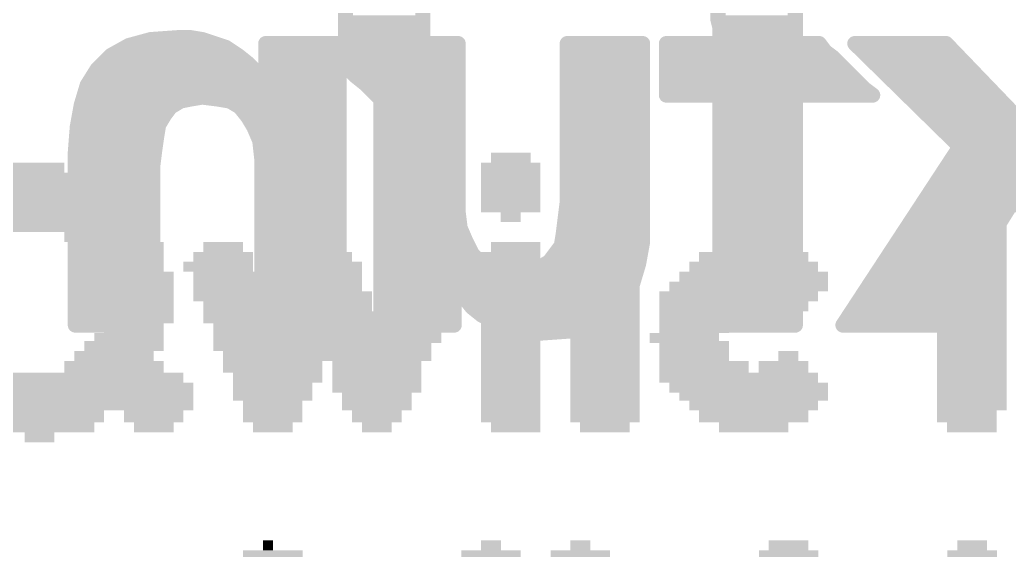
# Model space of a CAD drawing. Extents: x -30.5 to 56.1, y -10.7 to 33.1.
# Drawn here: x 7.059 to 12.047, y 19.362 to 22.038 of the extents above; entities that cross this region are included whole.
import ezdxf

# ---------------------------------------------------------------- set-up
doc = ezdxf.new("R2010")
doc.units = 0
doc.layers.add('21', color=41, linetype='CONTINUOUS')
doc.layers.add('22', color=40, linetype='CONTINUOUS')

# ---------------------------------------------------------------- blocks, each defined once
blk = doc.blocks.new('RECT')
blk.add_solid([(-0.5, -0.5), (0.5, -0.5), (-0.5, 0.5), (0.5, 0.5)])

msp = doc.modelspace()

# ---------------------------------------------------------------- linework, layer by layer
at = {"layer": '21', "const_width": 0.0762}
for points in [[(8.701, 21.805), (8.701, 23.645)], [(9.091, 22.475), (9.091, 21.455)], [(8.701, 22.0218), (9.091, 22.0218)], [(8.701, 21.9456), (9.091, 21.9456)], [(8.701, 21.8694), (9.091, 21.8694)], [(8.751, 21.755), (8.701, 21.805)], [(8.7128, 21.7932), (9.091, 21.7932)], [(8.801, 21.715), (8.751, 21.755)], [(8.7985, 21.717), (9.091, 21.717)], [(8.891, 21.625), (8.801, 21.715)], [(8.8752, 21.6408), (9.091, 21.6408)], [(8.991, 21.545), (8.891, 21.625)], [(8.9665, 21.5646), (9.091, 21.5646)], [(9.041, 21.495), (8.991, 21.545)], [(9.091, 21.455), (9.041, 21.495)], [(9.0493, 21.4884), (9.091, 21.4884)]]:
    msp.add_lwpolyline(points, dxfattribs=at)
at = {"layer": '21', "const_width": 0.0381}
for points in [[(8.701, 22.0409, 1), (8.701, 22.0028)], [(9.091, 22.0028, 1), (9.091, 22.0409)], [(8.701, 21.9647, 1), (8.701, 21.9266)], [(9.091, 21.9266, 1), (9.091, 21.9647)], [(8.701, 21.8885, 1), (8.701, 21.8504)], [(9.091, 21.8504, 1), (9.091, 21.8885)], [(8.7145, 21.8185, 1), (8.6875, 21.7915)], [(8.682, 21.805, 1), (8.7201, 21.805)], [(8.7128, 21.8123, 1), (8.7128, 21.7742)], [(9.091, 21.7742, 1), (9.091, 21.8123)], [(8.7629, 21.7699, 1), (8.7391, 21.7401)], [(8.7375, 21.7415, 1), (8.7645, 21.7685)], [(8.7985, 21.7361, 1), (8.7985, 21.698)], [(8.8145, 21.7285, 1), (8.7875, 21.7015)], [(8.7891, 21.7001, 1), (8.8129, 21.7299)], [(9.091, 21.698, 1), (9.091, 21.7361)], [(8.8752, 21.6599, 1), (8.8752, 21.6218)], [(8.9029, 21.6399, 1), (8.8791, 21.6101)], [(8.8775, 21.6115, 1), (8.9045, 21.6385)], [(9.091, 21.6218, 1), (9.091, 21.6599)], [(8.9665, 21.5837, 1), (8.9665, 21.5456)], [(9.091, 21.5456, 1), (9.091, 21.5837)], [(9.0045, 21.5585, 1), (8.9775, 21.5315)], [(8.9791, 21.5301, 1), (9.0029, 21.5599)], [(9.0529, 21.5099, 1), (9.0291, 21.4801)], [(9.0275, 21.4815, 1), (9.0545, 21.5085)], [(9.0493, 21.5075, 1), (9.0493, 21.4694)], [(9.091, 21.4694, 1), (9.091, 21.5075)], [(9.072, 21.455, 1), (9.1101, 21.455)], [(9.0791, 21.4401, 1), (9.1029, 21.4699)]]:
    msp.add_lwpolyline(points, format="xyb", dxfattribs=at)
at = {"layer": '22', "const_width": 0.0762}
for points in [[(10.969, 21.918), (10.969, 22.118)], [(10.579, 22.078), (10.579, 22.038)], [(10.579, 22.038), (10.589, 21.998)], [(10.5831, 22.0218), (10.969, 22.0218)], [(10.589, 21.998), (10.589, 21.918)], [(7.719, 21.938), (7.609, 21.908)], [(7.859, 21.948), (7.719, 21.938)], [(7.8254, 21.9456), (7.9334, 21.9456)], [(7.919, 21.948), (7.859, 21.948)], [(7.979, 21.938), (7.919, 21.948)], [(8.099, 21.898), (7.979, 21.938)], [(8.669, 21.918), (8.299, 21.918)], [(8.299, 21.918), (8.299, 21.718)], [(8.669, 20.498), (8.669, 21.918)], [(9.269, 21.918), (8.879, 21.918)], [(8.879, 21.918), (8.879, 20.498)], [(9.269, 21.068), (9.269, 21.918)], [(10.199, 21.918), (9.819, 21.918)], [(9.819, 21.918), (9.819, 21.118)], [(10.199, 20.918), (10.199, 21.918)], [(10.589, 21.918), (10.319, 21.918)], [(10.319, 21.918), (10.319, 21.658)], [(10.589, 21.9456), (10.969, 21.9456)], [(11.089, 21.918), (10.969, 21.918)], [(11.119, 21.878), (11.089, 21.918)], [(11.729, 21.918), (11.269, 21.918)], [(11.269, 21.918), (11.799, 21.398)], [(12.219, 21.408), (11.729, 21.918)], [(7.609, 21.908), (7.519, 21.858)], [(7.5395, 21.8694), (8.1419, 21.8694)], [(8.159, 21.858), (8.099, 21.898)], [(8.299, 21.8694), (8.669, 21.8694)], [(8.879, 21.8694), (9.269, 21.8694)], [(9.819, 21.8694), (10.199, 21.8694)], [(10.319, 21.8694), (11.1305, 21.8694)], [(11.159, 21.848), (11.119, 21.878)], [(11.3185, 21.8694), (11.7757, 21.8694)], [(7.519, 21.858), (7.449, 21.788)], [(8.209, 21.818), (8.159, 21.858)], [(8.249, 21.778), (8.209, 21.818)], [(11.319, 21.688), (11.159, 21.848)], [(7.449, 21.788), (7.399, 21.708)], [(7.4542, 21.7932), (8.2338, 21.7932)], [(8.289, 21.718), (8.249, 21.778)], [(8.299, 21.7932), (8.669, 21.7932)], [(8.879, 21.7932), (9.269, 21.7932)], [(9.819, 21.7932), (10.199, 21.7932)], [(10.319, 21.7932), (11.2138, 21.7932)], [(11.3962, 21.7932), (11.8489, 21.7932)], [(7.4046, 21.717), (8.669, 21.717)], [(8.299, 21.718), (8.289, 21.718)], [(8.879, 21.717), (9.269, 21.717)], [(9.819, 21.717), (10.199, 21.717)], [(10.319, 21.717), (11.29, 21.717)], [(11.4739, 21.717), (11.9221, 21.717)], [(7.399, 21.708), (7.369, 21.608)], [(11.359, 21.658), (11.319, 21.688)], [(7.3788, 21.6408), (7.9358, 21.6408)], [(7.819, 21.598), (7.869, 21.628)], [(7.869, 21.628), (7.919, 21.638)], [(7.919, 21.638), (7.979, 21.648)], [(7.979, 21.648), (8.059, 21.638)], [(8.0366, 21.6408), (8.669, 21.6408)], [(8.059, 21.638), (8.119, 21.628)], [(8.119, 21.628), (8.169, 21.598)], [(8.879, 21.6408), (9.269, 21.6408)], [(9.819, 21.6408), (10.199, 21.6408)], [(10.319, 21.658), (10.589, 21.658)], [(10.589, 21.658), (10.589, 20.498)], [(10.589, 21.6408), (10.969, 21.6408)], [(10.969, 21.658), (11.359, 21.658)], [(10.969, 20.498), (10.969, 21.658)], [(11.5515, 21.6408), (11.9953, 21.6408)], [(7.369, 21.608), (7.349, 21.498)], [(7.3611, 21.5646), (7.794, 21.5646)], [(7.789, 21.558), (7.819, 21.598)], [(8.169, 21.598), (8.209, 21.548)], [(8.1957, 21.5646), (8.669, 21.5646)], [(8.879, 21.5646), (9.269, 21.5646)], [(9.819, 21.5646), (10.199, 21.5646)], [(10.589, 21.5646), (10.969, 21.5646)], [(11.6292, 21.5646), (12.0685, 21.5646)], [(7.759, 21.508), (7.789, 21.558)], [(8.209, 21.548), (8.239, 21.498)], [(7.349, 21.498), (7.339, 21.368)], [(7.3483, 21.4884), (7.7557, 21.4884)], [(7.749, 21.448), (7.759, 21.508)], [(8.239, 21.498), (8.269, 21.428)], [(8.2431, 21.4884), (8.669, 21.4884)], [(8.879, 21.4884), (9.269, 21.4884)], [(9.819, 21.4884), (10.199, 21.4884)], [(10.589, 21.4884), (10.969, 21.4884)], [(11.7069, 21.4884), (12.1418, 21.4884)], [(7.3424, 21.4122), (7.7439, 21.4122)], [(7.739, 21.378), (7.749, 21.448)], [(8.269, 21.428), (8.279, 21.338)], [(8.2708, 21.4122), (8.669, 21.4122)], [(8.879, 21.4122), (9.269, 21.4122)], [(9.819, 21.4122), (10.199, 21.4122)], [(10.589, 21.4122), (10.969, 21.4122)], [(11.7845, 21.4122), (12.215, 21.4122)], [(7.339, 21.368), (7.339, 20.498)], [(7.729, 21.298), (7.739, 21.378)], [(11.799, 21.398), (11.209, 20.498)], [(7.339, 21.336), (7.7338, 21.336)], [(8.279, 21.338), (8.279, 20.498)], [(8.279, 21.336), (8.669, 21.336)], [(8.879, 21.336), (9.269, 21.336)], [(9.819, 21.336), (10.199, 21.336)], [(10.589, 21.336), (10.969, 21.336)], [(11.7584, 21.336), (12.609, 21.336)], [(7.729, 20.498), (7.729, 21.298)], [(7.339, 21.2598), (7.729, 21.2598)], [(8.279, 21.2598), (8.669, 21.2598)], [(8.879, 21.2598), (9.269, 21.2598)], [(9.819, 21.2598), (10.199, 21.2598)], [(10.589, 21.2598), (10.969, 21.2598)], [(11.7084, 21.2598), (12.609, 21.2598)], [(7.339, 21.1836), (7.729, 21.1836)], [(8.279, 21.1836), (8.669, 21.1836)], [(8.879, 21.1836), (9.269, 21.1836)], [(9.819, 21.1836), (10.199, 21.1836)], [(10.589, 21.1836), (10.969, 21.1836)], [(11.6585, 21.1836), (12.609, 21.1836)], [(9.819, 21.118), (9.799, 20.958)], [(11.679, 20.498), (12.069, 21.128)], [(12.069, 21.128), (12.219, 20.988)], [(7.339, 21.1074), (7.729, 21.1074)], [(8.279, 21.1074), (8.669, 21.1074)], [(8.879, 21.1074), (9.269, 21.1074)], [(9.279, 20.988), (9.269, 21.068)], [(9.8177, 21.1074), (10.199, 21.1074)], [(10.589, 21.1074), (10.969, 21.1074)], [(11.6085, 21.1074), (12.0562, 21.1074)], [(7.339, 21.0312), (7.729, 21.0312)], [(8.279, 21.0312), (8.669, 21.0312)], [(8.879, 21.0312), (9.2736, 21.0312)], [(9.8082, 21.0312), (10.199, 21.0312)], [(10.589, 21.0312), (10.969, 21.0312)], [(11.5585, 21.0312), (12.0091, 21.0312)], [(9.309, 20.918), (9.279, 20.988)], [(7.339, 20.955), (7.729, 20.955)], [(8.279, 20.955), (8.669, 20.955)], [(8.879, 20.955), (9.2931, 20.955)], [(9.339, 20.858), (9.309, 20.918)], [(9.799, 20.958), (9.789, 20.898)], [(9.7985, 20.955), (10.199, 20.955)], [(10.179, 20.808), (10.199, 20.918)], [(10.589, 20.955), (10.969, 20.955)], [(11.5086, 20.955), (11.9619, 20.955)], [(7.339, 20.8788), (7.729, 20.8788)], [(8.279, 20.8788), (8.669, 20.8788)], [(8.879, 20.8788), (9.3286, 20.8788)], [(9.789, 20.898), (9.729, 20.818)], [(9.7746, 20.8788), (10.1919, 20.8788)], [(10.589, 20.8788), (10.969, 20.8788)], [(11.4586, 20.8788), (11.9147, 20.8788)], [(9.379, 20.818), (9.339, 20.858)], [(9.429, 20.788), (9.379, 20.818)], [(9.729, 20.818), (9.679, 20.788)], [(7.339, 20.8026), (7.729, 20.8026)], [(8.279, 20.8026), (8.669, 20.8026)], [(8.879, 20.8026), (9.4047, 20.8026)], [(9.489, 20.778), (9.429, 20.788)], [(9.569, 20.768), (9.489, 20.778)], [(9.629, 20.778), (9.569, 20.768)], [(9.679, 20.788), (9.629, 20.778)], [(9.7033, 20.8026), (10.1774, 20.8026)], [(10.149, 20.708), (10.179, 20.808)], [(10.589, 20.8026), (10.969, 20.8026)], [(11.4087, 20.8026), (11.8676, 20.8026)], [(7.339, 20.7264), (7.729, 20.7264)], [(8.279, 20.7264), (8.669, 20.7264)], [(8.879, 20.7264), (10.1545, 20.7264)], [(10.589, 20.7264), (10.969, 20.7264)], [(11.3587, 20.7264), (11.8204, 20.7264)], [(9.249, 20.498), (9.249, 20.698)], [(9.249, 20.698), (9.259, 20.698)], [(9.259, 20.698), (9.299, 20.638)], [(10.099, 20.618), (10.149, 20.708)], [(7.339, 20.6502), (7.729, 20.6502)], [(8.279, 20.6502), (8.669, 20.6502)], [(8.879, 20.6502), (9.249, 20.6502)], [(9.2909, 20.6502), (10.1169, 20.6502)], [(9.299, 20.638), (9.339, 20.588)], [(10.029, 20.558), (10.099, 20.618)], [(10.589, 20.6502), (10.969, 20.6502)], [(11.3088, 20.6502), (11.7732, 20.6502)], [(7.339, 20.574), (7.729, 20.574)], [(8.279, 20.574), (8.669, 20.574)], [(8.879, 20.574), (9.249, 20.574)], [(9.339, 20.588), (9.389, 20.548)], [(9.3565, 20.574), (10.0477, 20.574)], [(10.589, 20.574), (10.969, 20.574)], [(11.2588, 20.574), (11.726, 20.574)], [(9.389, 20.548), (9.449, 20.518)], [(9.449, 20.518), (9.499, 20.498)], [(9.939, 20.508), (10.029, 20.558)], [(7.339, 20.498), (7.729, 20.498)], [(8.279, 20.498), (8.669, 20.498)], [(8.879, 20.498), (9.249, 20.498)], [(9.499, 20.498), (9.559, 20.478)], [(9.4996, 20.4978), (9.9109, 20.4978)], [(9.559, 20.478), (9.629, 20.468)], [(9.629, 20.468), (9.689, 20.458)], [(9.689, 20.458), (9.829, 20.468)], [(9.829, 20.468), (9.939, 20.508)], [(10.589, 20.498), (10.969, 20.498)], [(11.209, 20.498), (11.679, 20.498)]]:
    msp.add_lwpolyline(points, dxfattribs=at)
at = {"layer": '22', "const_width": 0.0381}
for points in [[(10.5975, 22.0426, 1), (10.5605, 22.0334)], [(10.56, 22.038, 1), (10.5981, 22.038)], [(10.5831, 22.0409, 1), (10.5831, 22.0028)], [(10.969, 22.0028, 1), (10.969, 22.0409)], [(10.6081, 21.998, 1), (10.57, 21.998)], [(10.5705, 21.9934, 1), (10.6075, 22.0026)], [(7.7176, 21.957, 1), (7.7204, 21.919)], [(7.724, 21.9196, 1), (7.714, 21.9564)], [(7.8254, 21.9647, 1), (7.8254, 21.9266)], [(7.859, 21.9671, 1), (7.859, 21.929)], [(7.8604, 21.929, 1), (7.8576, 21.967)], [(7.9221, 21.9668, 1), (7.9159, 21.9292)], [(7.919, 21.929, 1), (7.919, 21.9671)], [(7.9334, 21.9266, 1), (7.9334, 21.9647)], [(7.985, 21.9561, 1), (7.973, 21.9199)], [(7.9759, 21.9192, 1), (7.9821, 21.9568)], [(8.299, 21.9371, 1), (8.299, 21.899)], [(8.3181, 21.918, 1), (8.28, 21.918)], [(8.6881, 21.918, 1), (8.65, 21.918)], [(8.669, 21.899, 1), (8.669, 21.9371)], [(8.898, 21.918, 1), (8.8599, 21.918)], [(8.879, 21.9371, 1), (8.879, 21.899)], [(9.2881, 21.918, 1), (9.25, 21.918)], [(9.269, 21.899, 1), (9.269, 21.9371)], [(9.819, 21.9371, 1), (9.819, 21.899)], [(9.8381, 21.918, 1), (9.8, 21.918)], [(10.218, 21.918, 1), (10.1799, 21.918)], [(10.199, 21.899, 1), (10.199, 21.9371)], [(10.319, 21.9371, 1), (10.319, 21.899)], [(10.3381, 21.918, 1), (10.3, 21.918)], [(10.589, 21.9647, 1), (10.589, 21.9266)], [(10.589, 21.899, 1), (10.589, 21.9371)], [(10.969, 21.9371, 1), (10.969, 21.899)], [(10.969, 21.9266, 1), (10.969, 21.9647)], [(11.1042, 21.9294, 1), (11.0738, 21.9066)], [(11.089, 21.899, 1), (11.089, 21.9371)], [(11.269, 21.9371, 1), (11.269, 21.899)], [(11.2823, 21.9316, 1), (11.2557, 21.9044)], [(11.7427, 21.9312, 1), (11.7153, 21.9048)], [(11.729, 21.899, 1), (11.729, 21.9371)], [(7.5395, 21.8885, 1), (7.5395, 21.8504)], [(7.604, 21.9264, 1), (7.614, 21.8896)], [(7.6183, 21.8913, 1), (7.5997, 21.9247)], [(8.1096, 21.9139, 1), (8.0884, 21.8821)], [(8.093, 21.8799, 1), (8.105, 21.9161)], [(8.1419, 21.8504, 1), (8.1419, 21.8885)], [(8.299, 21.8885, 1), (8.299, 21.8504)], [(8.669, 21.8504, 1), (8.669, 21.8885)], [(8.879, 21.8885, 1), (8.879, 21.8504)], [(9.269, 21.8504, 1), (9.269, 21.8885)], [(9.819, 21.8885, 1), (9.819, 21.8504)], [(10.199, 21.8504, 1), (10.199, 21.8885)], [(10.319, 21.8885, 1), (10.319, 21.8504)], [(10.57, 21.918, 1), (10.6081, 21.918)], [(10.95, 21.918, 1), (10.9881, 21.918)], [(11.1304, 21.8932, 1), (11.1076, 21.8628)], [(11.1038, 21.8666, 1), (11.1342, 21.8894)], [(11.1305, 21.8504, 1), (11.1305, 21.8885)], [(11.3185, 21.8885, 1), (11.3185, 21.8504)], [(11.7757, 21.8504, 1), (11.7757, 21.8885)], [(7.5097, 21.8747, 1), (7.5283, 21.8413)], [(7.5325, 21.8445, 1), (7.5055, 21.8715)], [(8.1709, 21.8729, 1), (8.1471, 21.8431)], [(8.1484, 21.8421, 1), (8.1696, 21.8739)], [(8.2225, 21.8315, 1), (8.1955, 21.8045)], [(8.1971, 21.8031, 1), (8.2209, 21.8329)], [(11.1725, 21.8615, 1), (11.1455, 21.8345)], [(11.1476, 21.8328, 1), (11.1704, 21.8632)], [(7.4355, 21.8015, 1), (7.4625, 21.7745)], [(7.4652, 21.7779, 1), (7.4328, 21.7981)], [(7.4542, 21.8123, 1), (7.4542, 21.7742)], [(8.2649, 21.7886, 1), (8.2331, 21.7674)], [(8.2338, 21.7742, 1), (8.2338, 21.8123)], [(8.2355, 21.7645, 1), (8.2625, 21.7915)], [(8.299, 21.8123, 1), (8.299, 21.7742)], [(8.669, 21.7742, 1), (8.669, 21.8123)], [(8.879, 21.8123, 1), (8.879, 21.7742)], [(9.269, 21.7742, 1), (9.269, 21.8123)], [(9.819, 21.8123, 1), (9.819, 21.7742)], [(10.199, 21.7742, 1), (10.199, 21.8123)], [(10.319, 21.8123, 1), (10.319, 21.7742)], [(11.2138, 21.7742, 1), (11.2138, 21.8123)], [(11.3962, 21.8123, 1), (11.3962, 21.7742)], [(11.8489, 21.7742, 1), (11.8489, 21.8123)], [(7.4046, 21.7361, 1), (7.4046, 21.698)], [(8.289, 21.737, 1), (8.289, 21.6989)], [(8.299, 21.6989, 1), (8.299, 21.737)], [(8.669, 21.698, 1), (8.669, 21.7361)], [(8.879, 21.7361, 1), (8.879, 21.698)], [(9.269, 21.698, 1), (9.269, 21.7361)], [(9.819, 21.7361, 1), (9.819, 21.698)], [(10.199, 21.698, 1), (10.199, 21.7361)], [(10.319, 21.7361, 1), (10.319, 21.698)], [(11.29, 21.698, 1), (11.29, 21.7361)], [(11.4739, 21.7361, 1), (11.4739, 21.698)], [(11.9221, 21.698, 1), (11.9221, 21.7361)], [(7.3828, 21.7181, 1), (7.4152, 21.6979)], [(7.4172, 21.7025, 1), (7.3808, 21.7135)], [(8.2731, 21.7074, 1), (8.3049, 21.7286)], [(8.28, 21.718, 1), (8.3181, 21.718)], [(11.3304, 21.7032, 1), (11.3076, 21.6728)], [(11.3055, 21.6745, 1), (11.3325, 21.7015)], [(7.3788, 21.6599, 1), (7.3788, 21.6218)], [(7.8653, 21.6467, 1), (7.8727, 21.6093)], [(7.8788, 21.6117, 1), (7.8592, 21.6443)], [(7.9159, 21.6568, 1), (7.9221, 21.6192)], [(7.9227, 21.6193, 1), (7.9153, 21.6567)], [(7.9358, 21.6218, 1), (7.9358, 21.6599)], [(7.9814, 21.6669, 1), (7.9766, 21.6291)], [(7.9821, 21.6292, 1), (7.9759, 21.6668)], [(8.0366, 21.6599, 1), (8.0366, 21.6218)], [(8.0621, 21.6568, 1), (8.0559, 21.6192)], [(8.0566, 21.6191, 1), (8.0614, 21.6569)], [(8.1288, 21.6443, 1), (8.1092, 21.6117)], [(8.1159, 21.6092, 1), (8.1221, 21.6468)], [(8.669, 21.6218, 1), (8.669, 21.6599)], [(8.879, 21.6599, 1), (8.879, 21.6218)], [(9.269, 21.6218, 1), (9.269, 21.6599)], [(9.819, 21.6599, 1), (9.819, 21.6218)], [(10.199, 21.6218, 1), (10.199, 21.6599)], [(10.319, 21.6771, 1), (10.319, 21.639)], [(10.3, 21.658, 1), (10.3381, 21.658)], [(10.589, 21.6599, 1), (10.589, 21.6218)], [(10.6081, 21.658, 1), (10.57, 21.658)], [(10.589, 21.639, 1), (10.589, 21.6771)], [(10.969, 21.6771, 1), (10.969, 21.639)], [(10.9881, 21.658, 1), (10.95, 21.658)], [(10.969, 21.6218, 1), (10.969, 21.6599)], [(11.3476, 21.6428, 1), (11.3704, 21.6732)], [(11.359, 21.639, 1), (11.359, 21.6771)], [(11.5515, 21.6599, 1), (11.5515, 21.6218)], [(11.9953, 21.6218, 1), (11.9953, 21.6599)], [(7.3611, 21.5837, 1), (7.3611, 21.5456)], [(7.3508, 21.6135, 1), (7.3872, 21.6025)], [(7.3877, 21.6046, 1), (7.3503, 21.6114)], [(7.794, 21.5456, 1), (7.794, 21.5837)], [(7.8092, 21.6143, 1), (7.8288, 21.5817)], [(7.8342, 21.5866, 1), (7.8038, 21.6094)], [(8.1839, 21.6099, 1), (8.1541, 21.5861)], [(8.1592, 21.5817, 1), (8.1788, 21.6143)], [(8.1957, 21.5837, 1), (8.1957, 21.5456)], [(8.669, 21.5456, 1), (8.669, 21.5837)], [(8.879, 21.5837, 1), (8.879, 21.5456)], [(9.269, 21.5456, 1), (9.269, 21.5837)], [(9.819, 21.5837, 1), (9.819, 21.5456)], [(10.199, 21.5456, 1), (10.199, 21.5837)], [(10.589, 21.5837, 1), (10.589, 21.5456)], [(10.969, 21.5456, 1), (10.969, 21.5837)], [(11.6292, 21.5837, 1), (11.6292, 21.5456)], [(7.7738, 21.5694, 1), (7.8042, 21.5466)], [(7.8053, 21.5482, 1), (7.7727, 21.5678)], [(8.2253, 21.5578, 1), (8.1927, 21.5382)], [(8.1941, 21.5361, 1), (8.2239, 21.5599)], [(7.3483, 21.5075, 1), (7.3483, 21.4694)], [(7.3303, 21.5014, 1), (7.3677, 21.4946)], [(7.368, 21.4965, 1), (7.33, 21.4995)], [(7.7427, 21.5178, 1), (7.7753, 21.4982)], [(7.7778, 21.5049, 1), (7.7402, 21.5111)], [(7.7557, 21.4694, 1), (7.7557, 21.5075)], [(8.2565, 21.5055, 1), (8.2215, 21.4905)], [(8.2227, 21.4882, 1), (8.2553, 21.5078)], [(8.2431, 21.5075, 1), (8.2431, 21.4694)], [(8.669, 21.4694, 1), (8.669, 21.5075)], [(8.879, 21.5075, 1), (8.879, 21.4694)], [(9.269, 21.4694, 1), (9.269, 21.5075)], [(9.819, 21.5075, 1), (9.819, 21.4694)], [(10.199, 21.4694, 1), (10.199, 21.5075)], [(10.589, 21.5075, 1), (10.589, 21.4694)], [(10.969, 21.4694, 1), (10.969, 21.5075)], [(11.7069, 21.5075, 1), (11.7069, 21.4694)], [(7.3424, 21.4313, 1), (7.3424, 21.3932)], [(7.7302, 21.4511, 1), (7.7678, 21.4449)], [(7.7679, 21.4453, 1), (7.7301, 21.4507)], [(7.7439, 21.3932, 1), (7.7439, 21.4313)], [(8.2879, 21.4301, 1), (8.2501, 21.4259)], [(8.2515, 21.4205, 1), (8.2865, 21.4355)], [(8.2708, 21.4313, 1), (8.2708, 21.3932)], [(8.669, 21.3932, 1), (8.669, 21.4313)], [(8.879, 21.4313, 1), (8.879, 21.3932)], [(9.269, 21.3932, 1), (9.269, 21.4313)], [(9.819, 21.4313, 1), (9.819, 21.3932)], [(10.199, 21.3932, 1), (10.199, 21.4313)], [(10.589, 21.4313, 1), (10.589, 21.3932)], [(10.969, 21.3932, 1), (10.969, 21.4313)], [(11.7845, 21.4313, 1), (11.7845, 21.3932)], [(7.3581, 21.368, 1), (7.32, 21.368)], [(7.7201, 21.3807, 1), (7.7579, 21.3753)], [(7.7579, 21.3756, 1), (7.7201, 21.3804)], [(11.8149, 21.3876, 1), (11.7831, 21.4084)], [(11.7857, 21.3844, 1), (11.8123, 21.4116)], [(7.32, 21.3695, 1), (7.358, 21.3665)], [(7.339, 21.3551, 1), (7.339, 21.317)], [(7.7338, 21.317, 1), (7.7338, 21.3551)], [(8.298, 21.338, 1), (8.2599, 21.338)], [(8.279, 21.3551, 1), (8.279, 21.317)], [(8.2601, 21.3359, 1), (8.2979, 21.3401)], [(8.669, 21.317, 1), (8.669, 21.3551)], [(8.879, 21.3551, 1), (8.879, 21.317)], [(9.269, 21.317, 1), (9.269, 21.3551)], [(9.819, 21.3551, 1), (9.819, 21.317)], [(10.199, 21.317, 1), (10.199, 21.3551)], [(10.589, 21.3551, 1), (10.589, 21.317)], [(10.969, 21.317, 1), (10.969, 21.3551)], [(11.7584, 21.3551, 1), (11.7584, 21.317)], [(7.7481, 21.298, 1), (7.71, 21.298)], [(7.7101, 21.3004, 1), (7.7479, 21.2956)], [(7.339, 21.2789, 1), (7.339, 21.2408)], [(7.729, 21.2408, 1), (7.729, 21.2789)], [(8.279, 21.2789, 1), (8.279, 21.2408)], [(8.669, 21.2408, 1), (8.669, 21.2789)], [(8.879, 21.2789, 1), (8.879, 21.2408)], [(9.269, 21.2408, 1), (9.269, 21.2789)], [(9.819, 21.2789, 1), (9.819, 21.2408)], [(10.199, 21.2408, 1), (10.199, 21.2789)], [(10.589, 21.2789, 1), (10.589, 21.2408)], [(10.969, 21.2408, 1), (10.969, 21.2789)], [(11.7084, 21.2789, 1), (11.7084, 21.2408)], [(7.339, 21.2027, 1), (7.339, 21.1646)], [(7.729, 21.1646, 1), (7.729, 21.2027)], [(8.279, 21.2027, 1), (8.279, 21.1646)], [(8.669, 21.1646, 1), (8.669, 21.2027)], [(8.879, 21.2027, 1), (8.879, 21.1646)], [(9.269, 21.1646, 1), (9.269, 21.2027)], [(9.819, 21.2027, 1), (9.819, 21.1646)], [(10.199, 21.1646, 1), (10.199, 21.2027)], [(10.589, 21.2027, 1), (10.589, 21.1646)], [(10.969, 21.1646, 1), (10.969, 21.2027)], [(11.6585, 21.2027, 1), (11.6585, 21.1646)], [(9.8379, 21.1156, 1), (9.8001, 21.1204)], [(12.082, 21.1419, 1), (12.056, 21.1141)], [(12.0852, 21.118, 1), (12.0528, 21.138)], [(7.339, 21.1265, 1), (7.339, 21.0884)], [(7.729, 21.0884, 1), (7.729, 21.1265)], [(8.279, 21.1265, 1), (8.279, 21.0884)], [(8.669, 21.0884, 1), (8.669, 21.1265)], [(8.879, 21.1265, 1), (8.879, 21.0884)], [(9.2879, 21.0704, 1), (9.2501, 21.0656)], [(9.269, 21.0884, 1), (9.269, 21.1265)], [(9.8177, 21.1265, 1), (9.8177, 21.0884)], [(9.8, 21.118, 1), (9.8381, 21.118)], [(10.199, 21.0884, 1), (10.199, 21.1265)], [(10.589, 21.1265, 1), (10.589, 21.0884)], [(10.969, 21.0884, 1), (10.969, 21.1265)], [(11.6085, 21.1265, 1), (11.6085, 21.0884)], [(12.0562, 21.0884, 1), (12.0562, 21.1265)], [(7.339, 21.0503, 1), (7.339, 21.0122)], [(7.729, 21.0122, 1), (7.729, 21.0503)], [(8.279, 21.0503, 1), (8.279, 21.0122)], [(8.669, 21.0122, 1), (8.669, 21.0503)], [(8.879, 21.0503, 1), (8.879, 21.0122)], [(9.25, 21.068, 1), (9.2881, 21.068)], [(9.2736, 21.0122, 1), (9.2736, 21.0503)], [(9.8082, 21.0503, 1), (9.8082, 21.0122)], [(10.199, 21.0122, 1), (10.199, 21.0503)], [(10.589, 21.0503, 1), (10.589, 21.0122)], [(10.969, 21.0122, 1), (10.969, 21.0503)], [(11.5585, 21.0503, 1), (11.5585, 21.0122)], [(12.0091, 21.0122, 1), (12.0091, 21.0503)], [(9.2965, 20.9955, 1), (9.2615, 20.9805)], [(9.2601, 20.9856, 1), (9.2979, 20.9904)], [(7.339, 20.9741, 1), (7.339, 20.936)], [(7.729, 20.936, 1), (7.729, 20.9741)], [(8.279, 20.9741, 1), (8.279, 20.936)], [(8.669, 20.936, 1), (8.669, 20.9741)], [(8.879, 20.9741, 1), (8.879, 20.936)], [(9.326, 20.9265, 1), (9.292, 20.9095)], [(9.2931, 20.936, 1), (9.2931, 20.9741)], [(9.7985, 20.9741, 1), (9.7985, 20.936)], [(9.7801, 20.9604, 1), (9.8179, 20.9556)], [(9.8178, 20.9549, 1), (9.7802, 20.9611)], [(10.2177, 20.9146, 1), (10.1803, 20.9214)], [(10.199, 20.936, 1), (10.199, 20.9741)], [(10.589, 20.9741, 1), (10.589, 20.936)], [(10.969, 20.936, 1), (10.969, 20.9741)], [(11.5086, 20.9741, 1), (11.5086, 20.936)], [(11.9619, 20.936, 1), (11.9619, 20.9741)], [(7.339, 20.8979, 1), (7.339, 20.8598)], [(7.729, 20.8598, 1), (7.729, 20.8979)], [(8.279, 20.8979, 1), (8.279, 20.8598)], [(8.669, 20.8598, 1), (8.669, 20.8979)], [(8.879, 20.8979, 1), (8.879, 20.8598)], [(9.2915, 20.9105, 1), (9.3265, 20.9255)], [(9.3286, 20.8598, 1), (9.3286, 20.8979)], [(9.7746, 20.8979, 1), (9.7746, 20.8598)], [(9.7702, 20.9011, 1), (9.8078, 20.8949)], [(9.8042, 20.8866, 1), (9.7738, 20.9094)], [(10.1799, 20.918, 1), (10.218, 20.918)], [(10.1919, 20.8598, 1), (10.1919, 20.8979)], [(10.589, 20.8979, 1), (10.589, 20.8598)], [(10.969, 20.8598, 1), (10.969, 20.8979)], [(11.4586, 20.8979, 1), (11.4586, 20.8598)], [(11.9147, 20.8598, 1), (11.9147, 20.8979)], [(9.3525, 20.8715, 1), (9.3255, 20.8445)], [(9.322, 20.8495, 1), (9.356, 20.8665)], [(9.3888, 20.8343, 1), (9.3692, 20.8017)], [(9.7388, 20.8017, 1), (9.7192, 20.8343)], [(7.339, 20.8217, 1), (7.339, 20.7836)], [(7.729, 20.7836, 1), (7.729, 20.8217)], [(8.279, 20.8217, 1), (8.279, 20.7836)], [(8.669, 20.7836, 1), (8.669, 20.8217)], [(8.879, 20.8217, 1), (8.879, 20.7836)], [(9.3655, 20.8045, 1), (9.3925, 20.8315)], [(9.4047, 20.7836, 1), (9.4047, 20.8217)], [(9.4321, 20.8068, 1), (9.4259, 20.7692)], [(9.4192, 20.7717, 1), (9.4388, 20.8043)], [(9.4914, 20.7969, 1), (9.4866, 20.7591)], [(9.4859, 20.7592, 1), (9.4921, 20.7968)], [(9.5659, 20.7868, 1), (9.5721, 20.7492)], [(9.5666, 20.7491, 1), (9.5714, 20.7869)], [(9.6253, 20.7967, 1), (9.6327, 20.7593)], [(9.6321, 20.7592, 1), (9.6259, 20.7968)], [(9.6692, 20.8043, 1), (9.6888, 20.7717)], [(9.6827, 20.7693, 1), (9.6753, 20.8067)], [(9.7033, 20.8217, 1), (9.7033, 20.7836)], [(9.7138, 20.8294, 1), (9.7442, 20.8066)], [(10.1603, 20.8114, 1), (10.1977, 20.8046)], [(10.1972, 20.8025, 1), (10.1608, 20.8135)], [(10.1774, 20.7836, 1), (10.1774, 20.8217)], [(10.589, 20.8217, 1), (10.589, 20.7836)], [(10.969, 20.7836, 1), (10.969, 20.8217)], [(11.4087, 20.8217, 1), (11.4087, 20.7836)], [(11.8676, 20.7836, 1), (11.8676, 20.8217)], [(7.339, 20.7455, 1), (7.339, 20.7074)], [(7.729, 20.7074, 1), (7.729, 20.7455)], [(8.279, 20.7455, 1), (8.279, 20.7074)], [(8.669, 20.7074, 1), (8.669, 20.7455)], [(8.879, 20.7455, 1), (8.879, 20.7074)], [(10.1545, 20.7074, 1), (10.1545, 20.7455)], [(10.589, 20.7455, 1), (10.589, 20.7074)], [(10.969, 20.7074, 1), (10.969, 20.7455)], [(11.3587, 20.7455, 1), (11.3587, 20.7074)], [(11.8204, 20.7074, 1), (11.8204, 20.7455)], [(9.249, 20.7171, 1), (9.249, 20.679)], [(9.2681, 20.698, 1), (9.23, 20.698)], [(9.2749, 20.7086, 1), (9.2431, 20.6874)], [(9.259, 20.679, 1), (9.259, 20.7171)], [(10.1308, 20.7135, 1), (10.1672, 20.7025)], [(10.1657, 20.6987, 1), (10.1323, 20.7173)], [(7.339, 20.6693, 1), (7.339, 20.6312)], [(7.729, 20.6312, 1), (7.729, 20.6693)], [(8.279, 20.6693, 1), (8.279, 20.6312)], [(8.669, 20.6312, 1), (8.669, 20.6693)], [(8.879, 20.6693, 1), (8.879, 20.6312)], [(9.249, 20.6312, 1), (9.249, 20.6693)], [(9.2909, 20.6693, 1), (9.2909, 20.6312)], [(9.3139, 20.6499, 1), (9.2841, 20.6261)], [(9.2831, 20.6274, 1), (9.3149, 20.6486)], [(10.1114, 20.6035, 1), (10.0866, 20.6325)], [(10.1169, 20.6312, 1), (10.1169, 20.6693)], [(10.589, 20.6693, 1), (10.589, 20.6312)], [(10.969, 20.6312, 1), (10.969, 20.6693)], [(11.3088, 20.6693, 1), (11.3088, 20.6312)], [(11.7732, 20.6312, 1), (11.7732, 20.6693)], [(7.339, 20.5931, 1), (7.339, 20.555)], [(7.729, 20.555, 1), (7.729, 20.5931)], [(8.279, 20.5931, 1), (8.279, 20.555)], [(8.669, 20.555, 1), (8.669, 20.5931)], [(8.879, 20.5931, 1), (8.879, 20.555)], [(9.249, 20.555, 1), (9.249, 20.5931)], [(9.3509, 20.6029, 1), (9.3271, 20.5731)], [(9.3241, 20.5761, 1), (9.3539, 20.5999)], [(9.3565, 20.5931, 1), (9.3565, 20.555)], [(10.0477, 20.555, 1), (10.0477, 20.5931)], [(10.0823, 20.6273, 1), (10.1157, 20.6087)], [(10.589, 20.5931, 1), (10.589, 20.555)], [(10.969, 20.555, 1), (10.969, 20.5931)], [(11.2588, 20.5931, 1), (11.2588, 20.555)], [(11.726, 20.555, 1), (11.726, 20.5931)], [(9.3975, 20.565, 1), (9.3805, 20.531)], [(9.3771, 20.5331, 1), (9.4009, 20.5629)], [(9.4561, 20.5357, 1), (9.4419, 20.5003)], [(9.4405, 20.501, 1), (9.4575, 20.535)], [(10.0166, 20.5725, 1), (10.0414, 20.5435)], [(10.0383, 20.5413, 1), (10.0197, 20.5747)], [(7.339, 20.5171, 1), (7.339, 20.479)], [(7.32, 20.498, 1), (7.3581, 20.498)], [(7.71, 20.498, 1), (7.7481, 20.498)], [(7.729, 20.479, 1), (7.729, 20.5171)], [(8.279, 20.5171, 1), (8.279, 20.479)], [(8.2599, 20.498, 1), (8.298, 20.498)], [(8.65, 20.498, 1), (8.6881, 20.498)], [(8.669, 20.479, 1), (8.669, 20.5171)], [(8.8599, 20.498, 1), (8.898, 20.498)], [(8.879, 20.5171, 1), (8.879, 20.479)], [(9.23, 20.498, 1), (9.2681, 20.498)], [(9.249, 20.479, 1), (9.249, 20.5171)], [(9.505, 20.5161, 1), (9.493, 20.4799)], [(9.4996, 20.5169, 1), (9.4996, 20.4788)], [(9.4919, 20.4803, 1), (9.5061, 20.5157)], [(9.5617, 20.4969, 1), (9.5563, 20.4591)], [(9.553, 20.4599, 1), (9.565, 20.4961)], [(9.6321, 20.4868, 1), (9.6259, 20.4492)], [(9.6263, 20.4491, 1), (9.6317, 20.4869)], [(9.8225, 20.4859, 1), (9.8355, 20.4501)], [(9.8304, 20.449, 1), (9.8276, 20.487)], [(9.9109, 20.4788, 1), (9.9109, 20.5169)], [(9.9297, 20.5247, 1), (9.9483, 20.4913)], [(9.9455, 20.4901, 1), (9.9325, 20.5259)], [(10.589, 20.5171, 1), (10.589, 20.479)], [(10.57, 20.498, 1), (10.6081, 20.498)], [(10.95, 20.498, 1), (10.9881, 20.498)], [(10.969, 20.479, 1), (10.969, 20.5171)], [(11.209, 20.5171, 1), (11.209, 20.479)], [(11.1931, 20.5084, 1), (11.2249, 20.4876)], [(11.6628, 20.508, 1), (11.6952, 20.488)], [(11.679, 20.479, 1), (11.679, 20.5171)], [(9.6876, 20.477, 1), (9.6904, 20.439)], [(9.6859, 20.4392, 1), (9.6921, 20.4768)]]:
    msp.add_lwpolyline(points, format="xyb", dxfattribs=at)

# ---------------------------------------------------------------- block references
at = {"layer": '21'}
for p, xscale, yscale in [((9.534, 21.3425), 0.2, 0.05), ((10.009, 21.3425), 0.25, 0.05), ((7.134, 21.2925), 0.3, 0.05), ((9.534, 21.2925), 0.3, 0.05), ((10.009, 21.2925), 0.35, 0.05), ((11.834, 21.2925), 0.1, 0.05), ((7.159, 21.2425), 0.55, 0.05), ((9.534, 21.2425), 0.3, 0.05), ((10.009, 21.2425), 0.35, 0.05), ((11.834, 21.2425), 0.3, 0.05), ((7.159, 21.1925), 0.75, 0.05), ((9.534, 21.1925), 0.3, 0.05), ((10.009, 21.1925), 0.35, 0.05), ((11.834, 21.1925), 0.3, 0.05), ((7.159, 21.1425), 0.85, 0.05), ((9.534, 21.1425), 0.3, 0.05), ((10.009, 21.1425), 0.35, 0.05), ((11.859, 21.1425), 0.35, 0.05), ((7.159, 21.0925), 0.95, 0.05), ((9.534, 21.0925), 0.3, 0.05), ((9.984, 21.0925), 0.3, 0.05), ((11.859, 21.0925), 0.35, 0.05), ((7.159, 21.0425), 1.05, 0.05), ((9.534, 21.0425), 0.1, 0.05), ((10.009, 21.0425), 0.15, 0.05), ((11.859, 21.0425), 0.35, 0.05), ((7.159, 20.9925), 1.15, 0.05), ((11.859, 20.9925), 0.35, 0.05), ((7.509, 20.9425), 0.45, 0.05), ((11.859, 20.9425), 0.35, 0.05), ((7.584, 20.8925), 0.4, 0.05), ((8.084, 20.8925), 0.2, 0.05), ((8.584, 20.8925), 0.2, 0.05), ((9.109, 20.8925), 0.25, 0.05), ((9.559, 20.8925), 0.25, 0.05), ((10.009, 20.8925), 0.25, 0.05), ((10.759, 20.8925), 0.35, 0.05), ((11.859, 20.8925), 0.35, 0.05), ((7.609, 20.8425), 0.35, 0.05), ((8.084, 20.8425), 0.3, 0.05), ((8.584, 20.8425), 0.3, 0.05), ((9.134, 20.8425), 0.3, 0.05), ((9.534, 20.8425), 0.3, 0.05), ((10.009, 20.8425), 0.35, 0.05), ((10.759, 20.8425), 0.55, 0.05), ((11.859, 20.8425), 0.35, 0.05), ((7.609, 20.7925), 0.35, 0.05), ((8.059, 20.7925), 0.35, 0.05), ((8.609, 20.7925), 0.35, 0.05), ((9.109, 20.7925), 0.35, 0.05), ((9.534, 20.7925), 0.3, 0.05), ((10.009, 20.7925), 0.35, 0.05), ((10.759, 20.7925), 0.65, 0.05), ((11.859, 20.7925), 0.35, 0.05), ((7.659, 20.7425), 0.35, 0.05), ((8.109, 20.7425), 0.35, 0.05), ((8.609, 20.7425), 0.35, 0.05), ((9.109, 20.7425), 0.35, 0.05), ((9.534, 20.7425), 0.3, 0.05), ((10.009, 20.7425), 0.35, 0.05), ((10.759, 20.7425), 0.75, 0.05), ((11.859, 20.7425), 0.35, 0.05), ((7.659, 20.6925), 0.35, 0.05), ((8.109, 20.6925), 0.35, 0.05), ((8.584, 20.6925), 0.4, 0.05), ((9.109, 20.6925), 0.35, 0.05), ((9.534, 20.6925), 0.3, 0.05), ((10.009, 20.6925), 0.35, 0.05), ((10.734, 20.6925), 0.8, 0.05), ((11.859, 20.6925), 0.35, 0.05), ((7.659, 20.6425), 0.35, 0.05), ((8.109, 20.6425), 0.35, 0.05), ((8.609, 20.6425), 0.45, 0.05), ((9.059, 20.6425), 0.35, 0.05), ((9.534, 20.6425), 0.3, 0.05), ((10.009, 20.6425), 0.35, 0.05), ((10.684, 20.6425), 0.8, 0.05), ((11.859, 20.6425), 0.35, 0.05), ((7.659, 20.5925), 0.35, 0.05), ((8.159, 20.5925), 0.35, 0.05), ((8.609, 20.5925), 0.45, 0.05), ((9.059, 20.5925), 0.35, 0.05), ((9.534, 20.5925), 0.3, 0.05), ((10.009, 20.5925), 0.35, 0.05), ((10.509, 20.5925), 0.45, 0.05), ((10.909, 20.5925), 0.25, 0.05), ((11.859, 20.5925), 0.35, 0.05), ((7.659, 20.5375), 0.35, 0.06), ((8.584, 20.5375), 1.2, 0.06), ((9.534, 20.5375), 0.3, 0.06), ((10.009, 20.5375), 0.35, 0.06), ((10.459, 20.5375), 0.35, 0.06), ((10.934, 20.5375), 0.1, 0.06), ((11.859, 20.5375), 0.35, 0.06), ((7.634, 20.4825), 0.3, 0.05), ((8.609, 20.4825), 1.15, 0.05), ((9.534, 20.4825), 0.3, 0.05), ((10.009, 20.4825), 0.35, 0.05), ((10.459, 20.4825), 0.35, 0.05), ((11.859, 20.4825), 0.35, 0.05), ((7.609, 20.4325), 0.35, 0.05), ((8.609, 20.4325), 1.15, 0.05), ((9.534, 20.4325), 0.3, 0.05), ((10.009, 20.4325), 0.35, 0.05), ((10.409, 20.4325), 0.35, 0.05), ((11.859, 20.4325), 0.35, 0.05), ((7.584, 20.3925), 0.4, 0.05), ((8.584, 20.3925), 1.1, 0.05), ((9.534, 20.3925), 0.3, 0.05), ((10.009, 20.3925), 0.35, 0.05), ((10.459, 20.3925), 0.35, 0.05), ((11.859, 20.3925), 0.35, 0.05), ((7.534, 20.3425), 0.4, 0.05), ((8.609, 20.3425), 1.05, 0.05), ((9.534, 20.3425), 0.3, 0.05), ((10.009, 20.3425), 0.35, 0.05), ((10.459, 20.3425), 0.35, 0.05), ((10.934, 20.3425), 0.1, 0.05), ((11.859, 20.3425), 0.35, 0.05), ((7.534, 20.2875), 0.5, 0.06), ((8.334, 20.2875), 0.5, 0.06), ((8.859, 20.2875), 0.45, 0.06), ((9.534, 20.2875), 0.3, 0.06), ((10.009, 20.2875), 0.35, 0.06), ((10.509, 20.2875), 0.45, 0.06), ((10.909, 20.2875), 0.25, 0.06), ((11.859, 20.2875), 0.35, 0.06), ((7.234, 20.2325), 1.3, 0.05), ((8.359, 20.2325), 0.45, 0.05), ((8.859, 20.2325), 0.45, 0.05), ((9.534, 20.2325), 0.3, 0.05), ((10.009, 20.2325), 0.35, 0.05), ((10.684, 20.2325), 0.8, 0.05), ((11.859, 20.2325), 0.35, 0.05), ((7.284, 20.1825), 1.3, 0.05), ((8.334, 20.1825), 0.4, 0.05), ((8.859, 20.1825), 0.45, 0.05), ((9.534, 20.1825), 0.3, 0.05), ((10.009, 20.1825), 0.35, 0.05), ((10.734, 20.1825), 0.8, 0.05), ((11.859, 20.1825), 0.35, 0.05), ((7.309, 20.1425), 1.25, 0.05), ((8.334, 20.1425), 0.4, 0.05), ((8.859, 20.1425), 0.35, 0.05), ((9.534, 20.1425), 0.3, 0.05), ((10.009, 20.1425), 0.35, 0.05), ((10.759, 20.1425), 0.75, 0.05), ((11.859, 20.1425), 0.35, 0.05), ((7.334, 20.0925), 1.2, 0.05), ((8.334, 20.0925), 0.3, 0.05), ((8.859, 20.0925), 0.35, 0.05), ((9.534, 20.0925), 0.3, 0.05), ((10.009, 20.0925), 0.35, 0.05), ((10.759, 20.0925), 0.65, 0.05), ((11.859, 20.0925), 0.35, 0.05), ((7.134, 20.0375), 0.7, 0.06), ((7.734, 20.0375), 0.3, 0.06), ((8.334, 20.0375), 0.3, 0.06), ((8.859, 20.0375), 0.25, 0.06), ((9.534, 20.0375), 0.3, 0.06), ((10.009, 20.0375), 0.35, 0.06), ((10.759, 20.0375), 0.55, 0.06), ((11.834, 20.0375), 0.3, 0.06), ((7.159, 19.9825), 0.55, 0.05), ((7.734, 19.9825), 0.2, 0.05), ((8.334, 19.9825), 0.2, 0.05), ((8.859, 19.9825), 0.15, 0.05), ((9.559, 19.9825), 0.25, 0.05), ((10.009, 19.9825), 0.25, 0.05), ((10.759, 19.9825), 0.35, 0.05), ((11.859, 19.9825), 0.25, 0.05), ((7.159, 19.9325), 0.15, 0.05), ((8.31, 19.3875), 0.05, 0.05), ((9.435, 19.3875), 0.1, 0.05), ((9.885, 19.3875), 0.1, 0.05), ((10.935, 19.3875), 0.2, 0.05), ((11.86, 19.3875), 0.15, 0.05), ((8.335, 19.3375), 0.3, 0.05), ((9.435, 19.3375), 0.3, 0.05), ((9.885, 19.3375), 0.3, 0.05), ((10.935, 19.3375), 0.3, 0.05), ((11.86, 19.3375), 0.25, 0.05)]:
    msp.add_blockref('RECT', p, dxfattribs=dict(at, xscale=xscale, yscale=yscale))

doc.saveas('drawing.dxf')
